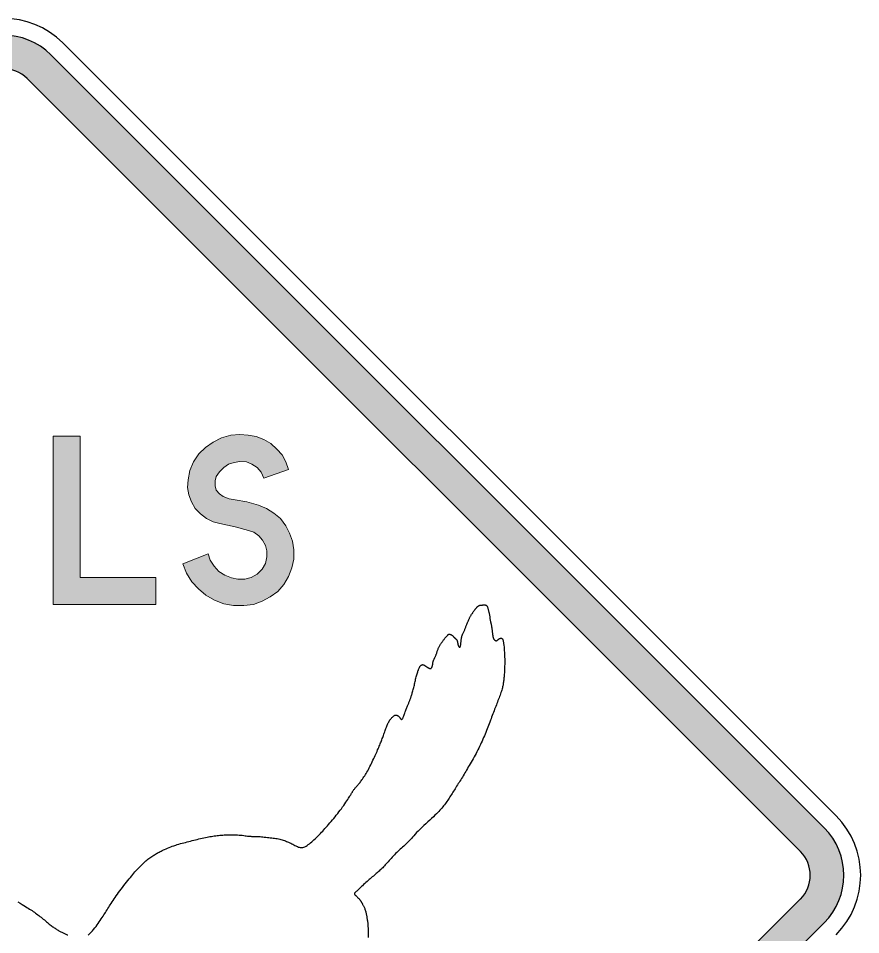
# Model space of a CAD drawing. Extents: x 126 to 330, y 31 to 256.
# Drawn here: x 229.7 to 329.8, y 146.7 to 255.7 of the extents above; entities that cross this region are included whole.
import ezdxf

# ---------------------------------------------------------------- set-up
doc = ezdxf.new("R2010")
doc.units = 0
doc.linetypes.add('CENTERX2', pattern=[101.6, 63.5, -12.7, 12.7, -12.7])
doc.layers.get('0').update_dxf_attribs({"linetype": 'CONTINUOUS'})
for name, color, linetype in [('L35', 3, 'CONTINUOUS'), ('T25', 1, 'CONTINUOUS'), ('TBLK25', 1, 'CONTINUOUS')]:
    doc.layers.add(name, color=color, linetype=linetype)

msp = doc.modelspace()

# ---------------------------------------------------------------- hatches: boundary and pattern name
at = {"layer": 'T25', "linetype": 'Continuous'}
h = msp.add_hatch(color=256, dxfattribs=at)
h.paths.add_polyline_path([(207.35, 197.13), (207.15, 199.18), (206.77, 201.23), (206.38, 202.26), (205.87, 203.22), (205.23, 204.12), (204.4, 204.83), (203.5, 205.47), (202.54, 205.92), (201.44, 206.17), (200.35, 206.24), (199.26, 206.17), (198.24, 205.92), (197.21, 205.47), (196.31, 204.83), (195.48, 204.12), (194.84, 203.22), (194.32, 202.26), (193.94, 201.23), (193.55, 199.18), (193.36, 197.13), (193.36, 195.01), (193.55, 192.89), (193.94, 190.84), (194.32, 189.81), (194.84, 188.85), (195.48, 187.95), (196.31, 187.25), (197.21, 186.67), (198.24, 186.22), (199.26, 185.96), (200.35, 185.84), (201.44, 185.96), (202.54, 186.22), (203.5, 186.67), (204.4, 187.25), (205.23, 187.95), (205.87, 188.85), (206.38, 189.81), (206.77, 190.84), (207.15, 192.89), (207.35, 195.01)])
h.paths.add_polyline_path([(196.5, 197), (196.76, 198.86), (197.15, 200.66), (197.4, 201.3), (197.85, 201.88), (198.36, 202.39), (198.94, 202.71), (199.65, 202.97), (200.35, 203.03), (201.06, 202.97), (201.77, 202.71), (202.34, 202.39), (202.86, 201.88), (203.31, 201.3), (203.56, 200.66), (203.95, 198.86), (204.2, 197), (204.2, 195.14), (203.95, 193.28), (203.56, 191.42), (203.31, 190.78), (202.86, 190.2), (202.34, 189.75), (201.77, 189.36), (201.06, 189.11), (200.35, 189.04), (199.65, 189.11), (198.94, 189.36), (198.36, 189.75), (197.85, 190.2), (197.4, 190.78), (197.15, 191.42), (196.76, 193.28), (196.5, 195.14)], flags=16)
h.paths.add_polyline_path([(214.28, 206.05), (211.07, 206.05), (213.44, 186.03), (216.65, 186.03), (219.86, 199.05), (223.07, 186.03), (226.27, 186.03), (228.65, 206.05), (225.44, 206.05), (224.09, 195.07), (221.46, 206.05), (218.25, 206.05), (215.69, 195.07)])
h.paths.add_polyline_path([(237.05, 206.05), (233.85, 206.05), (233.85, 186.03), (246.04, 186.03), (246.04, 189.24), (237.05, 189.24)])
h.paths.add_polyline_path([(260.09, 196.87), (259.19, 197.45), (258.23, 197.83), (256.88, 198.22), (255.47, 198.47), (254.76, 198.6), (254.06, 198.86), (253.61, 199.18), (253.22, 199.63), (253.09, 200.14), (253.09, 200.72), (253.22, 201.23), (253.61, 201.81), (254.12, 202.32), (254.7, 202.71), (255.34, 202.9), (256.04, 203.03), (256.81, 202.97), (257.46, 202.71), (258.1, 202.32), (258.55, 201.75), (258.87, 201.04), (261.82, 202.07), (261.5, 202.97), (261.05, 203.8), (260.41, 204.51), (259.7, 205.15), (258.87, 205.66), (257.97, 205.98), (257.01, 206.17), (256.04, 206.24), (254.95, 206.17), (253.86, 205.85), (252.84, 205.34), (251.94, 204.7), (251.17, 203.93), (250.53, 202.97), (250.08, 201.94), (249.89, 200.85), (249.82, 199.95), (249.95, 199.05), (250.27, 198.22), (250.72, 197.45), (251.36, 196.81), (252.07, 196.23), (252.84, 195.84), (253.67, 195.65), (255.47, 195.27), (257.07, 194.82), (257.71, 194.63), (258.29, 194.18), (258.74, 193.66), (259.06, 193.02), (259.25, 192.38), (259.25, 191.67), (259.06, 190.9), (258.68, 190.2), (258.1, 189.62), (257.39, 189.24), (256.62, 189.04), (255.79, 189.04), (255.02, 189.17), (254.25, 189.49), (253.54, 189.94), (252.96, 190.58), (252.52, 191.29), (252.26, 192.06), (249.24, 190.84), (249.69, 189.75), (250.33, 188.72), (251.1, 187.89), (252, 187.12), (253.03, 186.54), (254.12, 186.09), (255.27, 185.9), (256.49, 185.9), (257.65, 186.03), (258.68, 186.41), (259.64, 186.93), (260.54, 187.57), (261.24, 188.4), (261.82, 189.36), (262.2, 190.39), (262.46, 191.42), (262.46, 192.51), (262.27, 193.53), (261.95, 194.5), (261.5, 195.39), (260.86, 196.23)])
at = {"layer": 'TBLK25', "linetype": 'CENTERX2'}
h = msp.add_hatch(color=256, dxfattribs=at)
h.paths.add_polyline_path([(322.67, 156.64, -0.198872), (323.84, 153.82), (327.84, 153.82, 0.198872), (325.49, 159.47), (233.57, 251.4, 0.198872), (227.91, 253.74), (227.91, 249.74, -0.198872), (230.74, 248.57)])
h.paths.add_polyline_path([(225.09, 248.57, -0.198952), (227.91, 249.74), (227.91, 253.74, 0.198952), (222.26, 251.4), (130.33, 159.47, 0.198872), (127.99, 153.82), (131.99, 153.82, -0.198872), (133.16, 156.64)])
h.paths.add_polyline_path([(222.26, 56.23, 0.198925), (227.91, 53.89), (227.91, 57.89, -0.198897), (225.09, 59.06), (133.16, 150.99, -0.198952), (131.99, 153.82), (127.99, 153.82, 0.198952), (130.33, 148.16)])
h.paths.add_polyline_path([(230.74, 59.06, -0.198928), (227.91, 57.89), (227.91, 53.89, 0.1989), (233.57, 56.23), (325.49, 148.16, 0.198952), (327.84, 153.82), (323.84, 153.82, -0.198952), (322.67, 150.99)])

# ---------------------------------------------------------------- linework, layer by layer
at = {"color": 3, "lineweight": 0}
for points in [[(233.85, 206.05), (237.05, 206.05), (237.05, 189.24), (246.04, 189.24), (246.04, 186.03), (233.85, 186.03), (233.85, 206.05), (233.85, 206.05)], [(256.04, 206.24), (254.95, 206.17), (253.86, 205.85), (252.84, 205.34), (251.94, 204.7), (251.17, 203.93), (250.53, 202.97), (250.08, 201.94), (249.89, 200.85), (249.82, 199.95), (249.95, 199.05), (250.27, 198.22), (250.72, 197.45), (251.36, 196.81), (252.07, 196.23), (252.84, 195.84), (253.67, 195.65), (255.47, 195.27), (257.07, 194.82)], [(258.87, 201.04), (261.82, 202.07), (261.5, 202.97), (261.05, 203.8), (260.41, 204.51), (259.7, 205.15), (258.87, 205.66), (257.97, 205.98), (257.01, 206.17), (256.04, 206.24)], [(256.04, 203.03), (255.34, 202.9), (254.7, 202.71), (254.12, 202.32), (253.61, 201.81), (253.22, 201.23)], [(258.87, 201.04), (258.55, 201.75), (258.1, 202.32), (257.46, 202.71), (256.81, 202.97), (256.04, 203.03)], [(253.22, 201.23), (253.09, 200.72), (253.09, 200.14), (253.22, 199.63), (253.61, 199.18), (254.06, 198.86)], [(252.26, 192.06), (249.24, 190.84), (249.69, 189.75), (250.33, 188.72), (251.1, 187.89), (252, 187.12), (253.03, 186.54), (254.12, 186.09), (255.27, 185.9), (256.49, 185.9), (257.65, 186.03), (258.68, 186.41), (259.64, 186.93), (260.54, 187.57), (261.24, 188.4), (261.82, 189.36), (262.2, 190.39), (262.46, 191.42), (262.46, 192.51), (262.27, 193.53), (261.95, 194.5), (261.5, 195.39), (260.86, 196.23), (260.09, 196.87), (259.19, 197.45), (258.23, 197.83), (256.88, 198.22), (255.47, 198.47)], [(254.06, 198.86), (254.76, 198.6), (255.47, 198.47)], [(259.25, 191.67), (259.25, 192.38), (259.06, 193.02), (258.74, 193.66), (258.29, 194.18), (257.71, 194.63), (257.07, 194.82)], [(252.26, 192.06), (252.52, 191.29), (252.96, 190.58), (253.54, 189.94), (254.25, 189.49), (255.02, 189.17), (255.79, 189.04), (256.62, 189.04)], [(256.62, 189.04), (257.39, 189.24), (258.1, 189.62), (258.68, 190.2), (259.06, 190.9), (259.25, 191.67)]]:
    msp.add_lwpolyline(points, dxfattribs=at)
at = {"layer": 'L35'}
msp.add_line((326.91, 160.89), (234.98, 252.81), dxfattribs=at)
at = {"layer": 'L35', "linetype": 'Continuous'}
for points in [[(238.01, 146.69), (238.12, 146.79), (238.24, 146.91), (238.37, 147.05), (238.51, 147.2), (238.65, 147.37), (238.79, 147.54), (238.93, 147.72), (239.06, 147.9), (239.19, 148.09), (239.32, 148.26), (239.44, 148.44), (239.55, 148.61), (239.66, 148.77), (239.77, 148.93), (239.87, 149.09), (239.96, 149.25), (240.06, 149.4), (240.15, 149.55), (240.25, 149.7), (240.34, 149.85), (240.44, 150), (240.53, 150.16), (240.63, 150.31), (240.74, 150.47), (240.84, 150.64), (240.96, 150.81), (241.08, 150.99), (241.21, 151.17), (241.34, 151.36), (241.48, 151.56), (241.62, 151.75), (241.77, 151.96), (241.92, 152.16), (242.08, 152.37), (242.24, 152.58), (242.4, 152.78), (242.56, 152.99), (242.72, 153.19), (242.88, 153.38), (243.03, 153.56), (243.17, 153.74), (243.31, 153.9), (243.43, 154.06), (243.55, 154.2), (243.67, 154.34), (243.78, 154.47), (243.89, 154.59), (244.01, 154.71), (244.12, 154.83), (244.24, 154.95), (244.36, 155.06), (244.48, 155.18), (244.6, 155.29), (244.72, 155.4), (244.85, 155.51), (244.97, 155.61), (245.09, 155.71), (245.22, 155.8), (245.34, 155.88), (245.45, 155.97), (245.57, 156.05), (245.68, 156.12), (245.79, 156.19), (245.9, 156.26), (246.01, 156.33), (246.11, 156.39), (246.21, 156.45), (246.32, 156.51), (246.43, 156.57), (246.54, 156.63), (246.66, 156.69), (246.79, 156.76), (246.94, 156.82), (247.09, 156.89), (247.26, 156.96), (247.43, 157.04), (247.62, 157.11), (247.81, 157.18), (248, 157.26), (248.2, 157.33), (248.4, 157.39), (248.59, 157.45), (248.79, 157.51), (248.98, 157.57), (249.17, 157.62), (249.37, 157.67), (249.56, 157.72), (249.76, 157.77), (249.96, 157.82), (250.16, 157.88), (250.36, 157.93), (250.57, 157.98), (250.77, 158.03), (250.97, 158.08), (251.17, 158.13), (251.37, 158.18), (251.56, 158.22), (251.76, 158.26), (251.94, 158.3), (252.13, 158.34), (252.3, 158.38), (252.48, 158.41), (252.65, 158.44), (252.82, 158.47), (252.99, 158.49), (253.16, 158.51), (253.32, 158.53), (253.48, 158.55), (253.65, 158.57), (253.82, 158.58), (253.99, 158.59), (254.17, 158.6), (254.35, 158.61), (254.55, 158.61), (254.75, 158.62), (254.95, 158.62), (255.16, 158.62), (255.36, 158.62), (255.57, 158.61), (255.77, 158.6), (255.96, 158.59), (256.14, 158.58), (256.32, 158.56), (256.49, 158.54), (256.65, 158.52), (256.8, 158.5), (256.94, 158.48), (257.08, 158.47), (257.2, 158.46), (257.32, 158.45), (257.43, 158.44), (257.54, 158.44), (257.65, 158.44), (257.76, 158.44), (257.88, 158.44), (258, 158.43), (258.13, 158.43), (258.28, 158.42), (258.43, 158.41), (258.6, 158.39), (258.77, 158.38), (258.94, 158.36), (259.12, 158.34), (259.3, 158.32), (259.48, 158.3), (259.65, 158.28), (259.82, 158.26), (259.99, 158.24), (260.15, 158.22), (260.31, 158.19), (260.47, 158.17), (260.62, 158.14), (260.77, 158.1), (260.91, 158.07), (261.05, 158.03), (261.19, 157.99), (261.32, 157.94), (261.45, 157.89), (261.58, 157.84), (261.71, 157.79), (261.83, 157.73), (261.96, 157.68), (262.08, 157.62), (262.2, 157.55), (262.32, 157.49), (262.44, 157.43), (262.56, 157.37), (262.67, 157.32), (262.78, 157.27), (262.89, 157.22), (262.99, 157.17), (263.1, 157.14), (263.2, 157.12), (263.31, 157.1), (263.41, 157.1), (263.53, 157.12), (263.64, 157.15), (263.77, 157.2), (263.9, 157.27), (264.03, 157.35), (264.16, 157.45), (264.3, 157.55), (264.44, 157.66), (264.58, 157.78), (264.71, 157.9), (264.84, 158.02), (264.97, 158.14), (265.1, 158.26), (265.23, 158.39), (265.36, 158.52), (265.49, 158.65), (265.62, 158.78), (265.75, 158.92), (265.88, 159.07), (266.02, 159.22), (266.15, 159.37), (266.29, 159.53), (266.44, 159.69), (266.58, 159.86), (266.73, 160.03), (266.88, 160.21), (267.04, 160.39), (267.19, 160.58), (267.35, 160.76), (267.5, 160.96), (267.66, 161.15), (267.81, 161.34), (267.96, 161.54), (268.11, 161.73), (268.25, 161.93), (268.39, 162.12), (268.52, 162.31), (268.65, 162.49), (268.76, 162.66), (268.87, 162.82), (268.96, 162.97), (269.04, 163.1), (269.11, 163.21), (269.16, 163.3), (269.21, 163.38), (269.25, 163.44), (269.28, 163.5), (269.32, 163.56), (269.34, 163.61), (269.37, 163.66), (269.41, 163.71), (269.44, 163.76), (269.48, 163.82), (269.52, 163.88), (269.56, 163.94), (269.6, 164), (269.65, 164.06), (269.7, 164.12), (269.75, 164.19), (269.8, 164.25), (269.86, 164.32), (269.92, 164.39), (269.98, 164.46), (270.04, 164.54), (270.11, 164.61), (270.18, 164.69), (270.25, 164.78), (270.32, 164.86), (270.39, 164.95), (270.46, 165.05), (270.54, 165.15), (270.62, 165.26), (270.7, 165.38), (270.78, 165.5), (270.87, 165.64), (270.95, 165.78), (271.04, 165.92), (271.14, 166.08), (271.23, 166.24), (271.32, 166.41), (271.41, 166.58), (271.5, 166.76), (271.59, 166.94), (271.68, 167.12), (271.77, 167.31), (271.86, 167.49), (271.94, 167.68), (272.03, 167.86), (272.11, 168.04), (272.19, 168.22), (272.27, 168.39), (272.34, 168.55), (272.41, 168.71), (272.48, 168.86), (272.54, 169.01), (272.61, 169.15), (272.67, 169.29), (272.72, 169.43), (272.77, 169.56), (272.82, 169.68), (272.87, 169.81), (272.92, 169.93), (272.96, 170.06), (273.01, 170.18), (273.05, 170.31), (273.1, 170.45), (273.15, 170.58), (273.2, 170.72), (273.25, 170.87), (273.3, 171.01), (273.35, 171.15), (273.4, 171.28), (273.45, 171.41), (273.5, 171.54), (273.54, 171.65), (273.59, 171.76), (273.63, 171.85), (273.68, 171.95), (273.73, 172.03), (273.77, 172.12), (273.82, 172.2), (273.88, 172.28), (273.93, 172.35), (273.99, 172.43), (274.05, 172.5), (274.11, 172.57), (274.17, 172.63), (274.24, 172.69), (274.3, 172.74), (274.35, 172.78), (274.41, 172.81), (274.46, 172.84), (274.52, 172.85), (274.57, 172.86), (274.61, 172.86), (274.66, 172.86), (274.7, 172.85), (274.74, 172.83), (274.78, 172.82), (274.82, 172.79), (274.86, 172.77), (274.89, 172.74), (274.92, 172.71), (274.96, 172.67), (274.99, 172.64), (275.01, 172.6), (275.04, 172.56), (275.06, 172.53), (275.09, 172.49), (275.11, 172.45), (275.13, 172.42), (275.16, 172.4), (275.18, 172.37), (275.2, 172.36), (275.23, 172.35), (275.25, 172.34), (275.28, 172.35), (275.31, 172.37), (275.33, 172.39), (275.36, 172.43), (275.4, 172.48), (275.43, 172.54), (275.46, 172.61), (275.5, 172.7), (275.54, 172.79), (275.57, 172.89), (275.61, 173), (275.65, 173.11), (275.69, 173.23), (275.74, 173.34), (275.78, 173.45), (275.82, 173.56), (275.86, 173.66), (275.9, 173.76), (275.93, 173.86), (275.97, 173.96), (276.01, 174.05), (276.04, 174.13), (276.07, 174.22), (276.11, 174.29), (276.14, 174.37), (276.16, 174.44), (276.19, 174.51), (276.22, 174.58), (276.24, 174.65), (276.27, 174.71), (276.29, 174.77), (276.31, 174.84), (276.34, 174.9), (276.36, 174.97), (276.38, 175.05), (276.41, 175.13), (276.44, 175.21), (276.47, 175.31), (276.5, 175.41), (276.53, 175.52), (276.57, 175.64), (276.6, 175.76), (276.64, 175.89), (276.68, 176.02), (276.71, 176.16), (276.75, 176.3), (276.78, 176.44), (276.81, 176.58), (276.84, 176.71), (276.87, 176.85), (276.9, 176.99), (276.93, 177.13), (276.97, 177.26), (277, 177.4), (277.03, 177.53), (277.07, 177.65), (277.11, 177.78), (277.14, 177.89), (277.18, 178.01), (277.21, 178.11), (277.25, 178.2), (277.28, 178.29), (277.31, 178.37), (277.33, 178.43), (277.36, 178.49), (277.38, 178.54), (277.41, 178.59), (277.43, 178.63), (277.45, 178.66), (277.48, 178.7), (277.5, 178.72), (277.53, 178.75), (277.55, 178.78), (277.58, 178.8), (277.61, 178.81), (277.63, 178.83), (277.66, 178.84), (277.69, 178.85), (277.72, 178.85), (277.76, 178.86), (277.79, 178.85), (277.82, 178.85), (277.86, 178.84), (277.89, 178.83), (277.93, 178.81), (277.96, 178.79), (278, 178.77), (278.04, 178.75), (278.08, 178.72), (278.12, 178.69), (278.15, 178.67), (278.19, 178.64), (278.23, 178.61), (278.26, 178.59), (278.29, 178.56), (278.33, 178.54), (278.36, 178.53), (278.38, 178.51), (278.41, 178.49), (278.44, 178.48), (278.46, 178.47), (278.49, 178.45), (278.51, 178.44), (278.53, 178.43), (278.56, 178.41), (278.58, 178.4), (278.6, 178.4), (278.63, 178.39), (278.65, 178.39), (278.68, 178.39), (278.7, 178.39), (278.73, 178.41), (278.76, 178.42), (278.79, 178.44), (278.82, 178.47), (278.85, 178.51), (278.87, 178.55), (278.89, 178.61), (278.91, 178.67), (278.93, 178.74), (278.94, 178.82), (278.96, 178.9), (278.97, 178.98), (278.98, 179.05), (278.99, 179.13), (279.01, 179.2), (279.02, 179.26), (279.04, 179.32), (279.06, 179.37), (279.07, 179.41), (279.09, 179.45), (279.12, 179.5), (279.14, 179.54), (279.16, 179.58), (279.18, 179.63), (279.21, 179.67), (279.23, 179.72), (279.26, 179.78), (279.29, 179.83), (279.31, 179.89), (279.34, 179.96), (279.36, 180.02), (279.38, 180.09), (279.41, 180.16), (279.43, 180.24), (279.45, 180.31), (279.48, 180.39), (279.5, 180.47), (279.53, 180.55), (279.56, 180.63), (279.59, 180.7), (279.62, 180.78), (279.66, 180.86), (279.7, 180.93), (279.74, 181), (279.77, 181.07), (279.82, 181.14), (279.86, 181.21), (279.9, 181.28), (279.94, 181.35), (279.98, 181.41), (280.02, 181.47), (280.07, 181.54), (280.11, 181.6), (280.16, 181.67), (280.21, 181.74), (280.26, 181.8), (280.31, 181.87), (280.37, 181.94), (280.42, 182.01), (280.48, 182.08), (280.53, 182.14), (280.58, 182.2), (280.62, 182.25), (280.66, 182.3), (280.7, 182.34), (280.74, 182.38), (280.77, 182.41), (280.8, 182.43), (280.83, 182.45), (280.86, 182.47), (280.89, 182.48), (280.92, 182.48), (280.96, 182.48), (280.99, 182.48), (281.02, 182.47), (281.05, 182.46), (281.08, 182.45), (281.12, 182.43), (281.15, 182.42), (281.18, 182.41), (281.21, 182.39), (281.23, 182.38), (281.26, 182.36), (281.29, 182.34), (281.32, 182.32), (281.34, 182.3), (281.37, 182.28), (281.4, 182.25), (281.43, 182.22), (281.45, 182.18), (281.48, 182.15), (281.51, 182.11), (281.54, 182.08), (281.57, 182.05), (281.6, 182.02), (281.63, 181.99), (281.66, 181.96), (281.69, 181.93), (281.72, 181.91), (281.75, 181.88), (281.78, 181.86), (281.8, 181.83), (281.82, 181.8), (281.84, 181.77), (281.86, 181.73), (281.87, 181.7), (281.88, 181.66), (281.89, 181.62), (281.9, 181.58), (281.91, 181.54), (281.91, 181.5), (281.92, 181.46), (281.93, 181.42), (281.93, 181.38), (281.94, 181.34), (281.95, 181.3), (281.96, 181.26), (281.97, 181.22), (281.99, 181.18), (282, 181.14), (282.02, 181.1), (282.03, 181.06), (282.05, 181.02), (282.07, 180.99), (282.09, 180.97), (282.11, 180.95), (282.13, 180.93), (282.15, 180.93), (282.17, 180.93), (282.19, 180.94), (282.21, 180.96), (282.23, 180.99), (282.24, 181.03), (282.26, 181.08), (282.27, 181.14), (282.29, 181.21), (282.3, 181.3), (282.31, 181.39), (282.32, 181.48), (282.33, 181.58), (282.34, 181.67), (282.35, 181.77), (282.36, 181.85), (282.37, 181.93), (282.38, 182.01), (282.39, 182.08), (282.41, 182.15), (282.42, 182.21), (282.44, 182.27), (282.47, 182.34), (282.49, 182.4), (282.52, 182.47), (282.55, 182.54), (282.58, 182.62), (282.62, 182.7), (282.66, 182.77), (282.69, 182.85), (282.73, 182.94), (282.76, 183.02), (282.79, 183.1), (282.83, 183.18), (282.86, 183.26), (282.89, 183.34), (282.91, 183.41), (282.94, 183.49), (282.97, 183.56), (283, 183.63), (283.02, 183.7), (283.05, 183.76), (283.08, 183.82), (283.1, 183.88), (283.13, 183.94), (283.16, 184), (283.19, 184.06), (283.21, 184.12), (283.24, 184.18), (283.27, 184.24), (283.29, 184.3), (283.32, 184.37), (283.35, 184.43), (283.38, 184.5), (283.41, 184.56), (283.45, 184.62), (283.48, 184.68), (283.52, 184.74), (283.55, 184.8), (283.59, 184.85), (283.63, 184.91), (283.67, 184.96), (283.71, 185.02), (283.74, 185.07), (283.78, 185.13), (283.82, 185.18), (283.85, 185.23), (283.89, 185.29), (283.92, 185.34), (283.96, 185.39), (283.99, 185.43), (284.02, 185.48), (284.06, 185.52), (284.09, 185.56), (284.13, 185.6), (284.16, 185.63), (284.19, 185.67), (284.22, 185.7), (284.26, 185.73), (284.29, 185.76), (284.32, 185.78), (284.35, 185.81), (284.37, 185.83), (284.4, 185.85), (284.43, 185.87), (284.46, 185.89), (284.49, 185.9), (284.52, 185.91), (284.55, 185.92), (284.58, 185.93), (284.62, 185.93), (284.65, 185.94), (284.68, 185.94), (284.72, 185.94), (284.75, 185.94), (284.79, 185.95), (284.83, 185.95), (284.87, 185.95), (284.91, 185.96), (284.94, 185.96), (284.98, 185.97), (285.02, 185.97), (285.05, 185.97), (285.09, 185.97), (285.12, 185.97), (285.15, 185.97), (285.18, 185.97), (285.21, 185.96), (285.24, 185.95), (285.27, 185.94), (285.29, 185.93), (285.31, 185.92), (285.34, 185.91), (285.36, 185.89), (285.38, 185.87), (285.4, 185.84), (285.43, 185.81), (285.45, 185.77), (285.47, 185.73), (285.49, 185.68), (285.51, 185.61), (285.53, 185.55), (285.55, 185.47), (285.57, 185.39), (285.59, 185.31), (285.6, 185.23), (285.62, 185.15), (285.64, 185.08), (285.66, 185.01), (285.67, 184.95), (285.69, 184.89), (285.7, 184.84), (285.71, 184.78), (285.72, 184.74), (285.73, 184.69), (285.74, 184.64), (285.75, 184.59), (285.75, 184.54), (285.75, 184.5), (285.76, 184.45), (285.76, 184.4), (285.76, 184.35), (285.77, 184.3), (285.78, 184.25), (285.78, 184.2), (285.79, 184.15), (285.8, 184.1), (285.81, 184.04), (285.83, 183.99), (285.84, 183.93), (285.85, 183.88), (285.87, 183.82), (285.88, 183.76), (285.89, 183.7), (285.91, 183.64), (285.92, 183.58), (285.93, 183.52), (285.94, 183.46), (285.95, 183.4), (285.96, 183.33), (285.97, 183.27), (285.98, 183.2), (285.99, 183.14), (286, 183.07), (286.01, 183.01), (286.01, 182.95), (286.02, 182.89), (286.03, 182.83), (286.03, 182.77), (286.04, 182.72), (286.05, 182.66), (286.05, 182.61), (286.06, 182.56), (286.07, 182.52), (286.08, 182.47), (286.08, 182.42), (286.09, 182.37), (286.1, 182.33), (286.1, 182.28), (286.11, 182.23), (286.12, 182.19), (286.13, 182.14), (286.14, 182.1), (286.15, 182.06), (286.17, 182.02), (286.18, 181.98), (286.2, 181.95), (286.22, 181.91), (286.24, 181.88), (286.26, 181.85), (286.28, 181.82), (286.31, 181.8), (286.33, 181.78), (286.36, 181.76), (286.38, 181.74), (286.41, 181.73), (286.43, 181.72), (286.46, 181.71), (286.49, 181.71), (286.52, 181.71), (286.54, 181.71), (286.57, 181.72), (286.6, 181.74), (286.62, 181.75), (286.65, 181.77), (286.67, 181.79), (286.7, 181.81), (286.72, 181.83), (286.75, 181.85), (286.77, 181.87), (286.79, 181.89), (286.81, 181.9), (286.84, 181.92), (286.86, 181.94), (286.89, 181.96), (286.91, 181.97), (286.94, 181.98), (286.97, 181.99), (287, 182), (287.03, 182.01), (287.06, 182.01), (287.09, 182.01), (287.12, 182.01), (287.15, 182), (287.17, 181.99), (287.2, 181.97), (287.22, 181.95), (287.24, 181.92), (287.26, 181.88), (287.28, 181.85), (287.3, 181.8), (287.32, 181.74), (287.33, 181.68), (287.35, 181.61), (287.37, 181.54), (287.38, 181.45), (287.39, 181.35), (287.41, 181.24), (287.42, 181.12), (287.44, 180.99), (287.45, 180.84), (287.46, 180.69), (287.47, 180.52), (287.49, 180.34), (287.5, 180.16), (287.51, 179.96), (287.51, 179.76), (287.52, 179.55), (287.52, 179.34), (287.52, 179.13), (287.52, 178.91), (287.51, 178.7), (287.51, 178.49), (287.5, 178.28), (287.49, 178.09), (287.48, 177.9), (287.47, 177.73), (287.46, 177.57), (287.45, 177.42), (287.43, 177.28), (287.42, 177.14), (287.4, 177.01), (287.39, 176.89), (287.37, 176.78), (287.35, 176.66), (287.34, 176.55), (287.32, 176.44), (287.29, 176.33), (287.27, 176.21), (287.24, 176.09), (287.2, 175.97), (287.16, 175.84), (287.12, 175.7), (287.07, 175.55), (287.02, 175.4), (286.97, 175.24), (286.91, 175.08), (286.85, 174.91), (286.79, 174.75), (286.72, 174.58), (286.66, 174.41), (286.59, 174.24), (286.53, 174.07), (286.46, 173.9), (286.39, 173.72), (286.32, 173.55), (286.25, 173.37), (286.18, 173.19), (286.11, 173), (286.04, 172.82), (285.96, 172.63), (285.89, 172.43), (285.82, 172.24), (285.74, 172.04), (285.66, 171.84), (285.59, 171.64), (285.51, 171.43), (285.43, 171.23), (285.35, 171.02), (285.27, 170.81), (285.18, 170.61), (285.1, 170.4), (285.01, 170.19), (284.92, 169.98), (284.83, 169.77), (284.73, 169.56), (284.63, 169.35), (284.53, 169.14), (284.43, 168.93), (284.32, 168.72), (284.22, 168.51), (284.11, 168.3), (283.99, 168.09), (283.88, 167.88), (283.76, 167.67), (283.65, 167.47), (283.53, 167.27), (283.42, 167.07), (283.3, 166.88), (283.19, 166.69), (283.09, 166.5), (282.98, 166.33), (282.88, 166.15), (282.78, 165.98), (282.68, 165.82), (282.59, 165.65), (282.49, 165.49), (282.39, 165.33), (282.29, 165.18), (282.19, 165.02), (282.1, 164.86), (282, 164.71), (281.9, 164.55), (281.8, 164.4), (281.71, 164.25), (281.62, 164.11), (281.53, 163.96), (281.44, 163.82), (281.35, 163.68), (281.26, 163.54), (281.18, 163.41), (281.09, 163.27), (281.01, 163.13), (280.92, 163), (280.83, 162.86), (280.74, 162.73), (280.65, 162.59), (280.55, 162.46), (280.46, 162.33), (280.36, 162.19), (280.26, 162.06), (280.15, 161.93), (280.05, 161.81), (279.94, 161.68), (279.82, 161.55), (279.69, 161.41), (279.55, 161.27), (279.4, 161.11), (279.23, 160.95), (279.04, 160.77), (278.83, 160.58), (278.61, 160.37), (278.38, 160.16), (278.14, 159.94), (277.9, 159.72), (277.67, 159.5), (277.45, 159.28), (277.24, 159.07), (277.04, 158.88), (276.87, 158.69), (276.71, 158.52), (276.56, 158.35), (276.42, 158.19), (276.29, 158.04), (276.16, 157.9), (276.03, 157.77), (275.9, 157.64), (275.77, 157.51), (275.64, 157.39), (275.51, 157.27), (275.37, 157.15), (275.23, 157.03), (275.1, 156.91), (274.96, 156.78), (274.82, 156.65), (274.68, 156.52), (274.54, 156.38), (274.41, 156.24), (274.27, 156.1), (274.14, 155.96), (274.01, 155.82), (273.89, 155.68), (273.77, 155.55), (273.65, 155.42), (273.54, 155.29), (273.43, 155.17), (273.32, 155.05), (273.22, 154.93), (273.11, 154.82), (273.01, 154.71), (272.9, 154.6), (272.8, 154.5), (272.69, 154.4), (272.58, 154.3), (272.47, 154.2), (272.36, 154.1), (272.25, 154.01), (272.13, 153.91), (272.02, 153.81), (271.9, 153.71), (271.78, 153.61), (271.66, 153.5), (271.54, 153.4), (271.41, 153.29), (271.28, 153.18), (271.15, 153.06), (271.02, 152.94), (270.88, 152.82), (270.75, 152.7), (270.62, 152.57), (270.5, 152.46), (270.38, 152.35), (270.27, 152.24), (270.17, 152.15), (270.08, 152.07), (270, 152), (269.93, 151.93), (269.87, 151.88), (269.82, 151.84), (269.78, 151.8), (269.75, 151.76), (269.72, 151.73), (269.69, 151.71), (269.67, 151.69), (269.66, 151.66), (269.65, 151.64), (269.65, 151.62), (269.65, 151.6), (269.66, 151.58), (269.67, 151.55), (269.69, 151.53), (269.72, 151.49), (269.75, 151.46), (269.78, 151.42), (269.81, 151.39), (269.85, 151.35), (269.89, 151.31), (269.93, 151.27), (269.97, 151.23), (270.01, 151.18), (270.05, 151.14), (270.09, 151.1), (270.13, 151.07), (270.17, 151.03), (270.21, 150.99), (270.24, 150.95), (270.27, 150.91), (270.3, 150.88), (270.33, 150.84), (270.36, 150.81), (270.39, 150.77), (270.42, 150.73), (270.44, 150.7), (270.47, 150.66), (270.49, 150.62), (270.51, 150.58), (270.53, 150.54), (270.56, 150.5), (270.58, 150.45), (270.61, 150.4), (270.63, 150.35), (270.66, 150.29), (270.7, 150.23), (270.73, 150.16), (270.76, 150.09), (270.8, 150.01), (270.83, 149.93), (270.87, 149.85), (270.9, 149.76), (270.93, 149.67), (270.96, 149.58), (270.99, 149.48), (271.01, 149.39), (271.04, 149.29), (271.06, 149.2), (271.08, 149.11), (271.09, 149.02), (271.11, 148.93), (271.12, 148.85), (271.13, 148.77), (271.14, 148.7), (271.15, 148.63), (271.16, 148.56), (271.17, 148.51), (271.18, 148.45), (271.19, 148.41), (271.2, 148.36), (271.21, 148.32), (271.22, 148.26), (271.23, 148.18), (271.24, 148.08), (271.25, 147.93), (271.26, 147.74), (271.27, 147.49), (271.27, 147.18), (271.28, 146.82), (271.28, 146.42)], [(229.65, 150.64), (229.9, 150.49), (230.14, 150.35), (230.34, 150.22), (230.53, 150.1), (230.71, 149.99), (230.87, 149.89), (231.02, 149.79), (231.17, 149.7), (231.32, 149.61), (231.46, 149.51), (231.6, 149.41), (231.74, 149.32), (231.87, 149.22), (232.01, 149.12), (232.14, 149.02), (232.27, 148.92), (232.4, 148.81), (232.53, 148.7), (232.66, 148.59), (232.79, 148.49), (232.91, 148.38), (233.03, 148.28), (233.15, 148.18), (233.27, 148.09), (233.37, 148), (233.48, 147.91), (233.58, 147.84), (233.68, 147.76), (233.78, 147.69), (233.87, 147.63), (233.97, 147.56), (234.06, 147.5), (234.15, 147.44), (234.24, 147.38), (234.33, 147.33), (234.42, 147.27), (234.51, 147.22), (234.59, 147.17), (234.68, 147.12), (234.76, 147.08), (234.85, 147.03), (234.93, 146.99), (235.01, 146.95), (235.1, 146.92), (235.18, 146.88), (235.26, 146.85), (235.34, 146.81), (235.42, 146.78), (235.5, 146.74), (235.58, 146.71)]]:
    msp.add_lwpolyline(points, dxfattribs=at)
at = {"layer": 'L35'}
for centre, start, end in [((227.91, 245.74), 45, 135), ((319.84, 153.81), 315, 45)]:
    msp.add_arc(centre, 10, start, end, dxfattribs=at)
at = {"layer": 'TBLK25', "color": 1}
for p, q in [((325.49, 159.47), (233.57, 251.4)), ((322.67, 156.64), (230.74, 248.57)), ((230.74, 59.06), (322.67, 150.99)), ((233.57, 56.23), (325.49, 148.16))]:
    msp.add_line(p, q, dxfattribs=at)
for centre, radius, start, end in [((227.91, 245.74), 8, 45, 135), ((227.91, 245.74), 4, 45, 135), ((319.84, 153.81), 8, 315, 45), ((319.84, 153.81), 4, 315, 45)]:
    msp.add_arc(centre, radius, start, end, dxfattribs=at)

doc.saveas('drawing.dxf')
